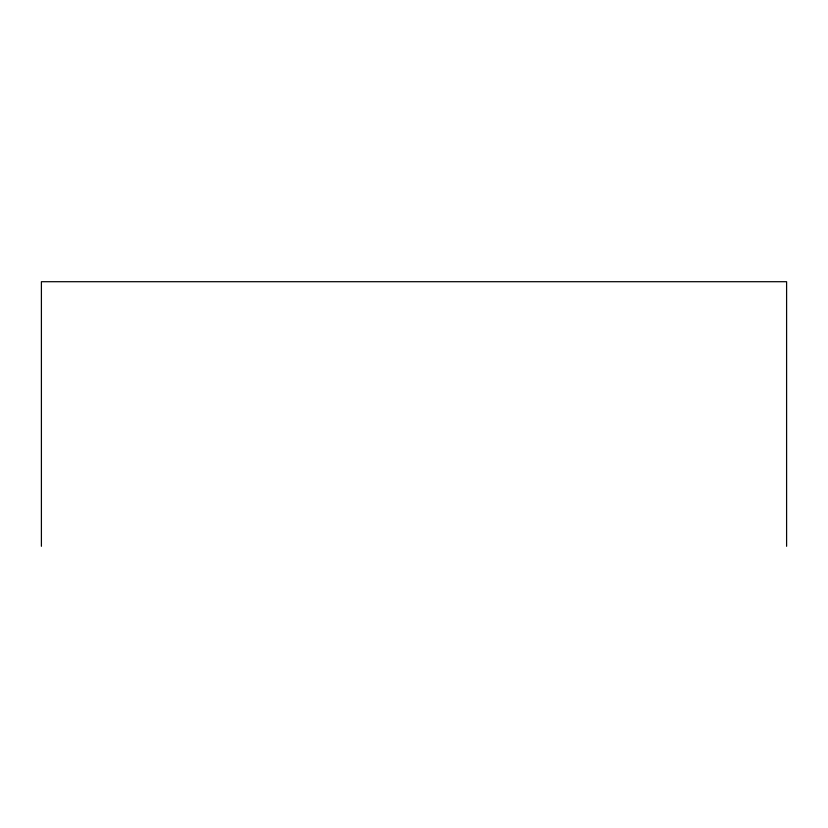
<?xml version="1.0" encoding="UTF-8"?>
<svg xmlns="http://www.w3.org/2000/svg" width="828" height="828" viewBox="0 0 828 828"><rect width="100%" height="100%" fill="white"/><g stroke="black" fill="none" stroke-linecap="round" stroke-linejoin="round"><path stroke-width="1.24" d="M786.6 546.294L786.6 281.706L41.4 281.706L41.4 546.294"/></g></svg>
